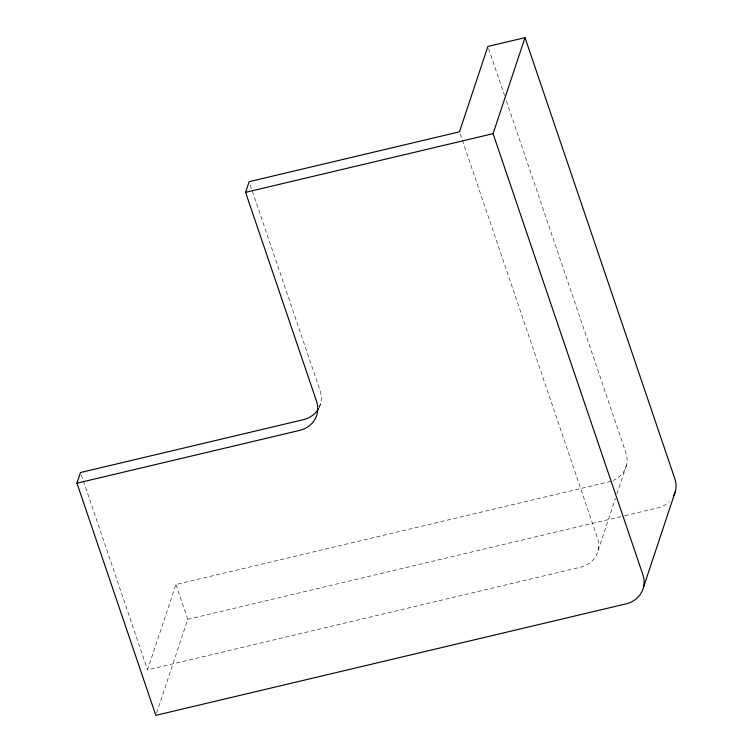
<?xml version="1.0" encoding="UTF-8"?>
<svg xmlns="http://www.w3.org/2000/svg" width="753" height="753" viewBox="0 0 753 753"><rect width="100%" height="100%" fill="white"/><g stroke="black" fill="none" stroke-linecap="round" stroke-linejoin="round"><path stroke-width="0.56" stroke-dasharray="3.77 2.82" d="M460.243 134.034L597.496 538.094A26.214 23.682 18.4 0 1 580.629 567.178L147.541 669.859L175.938 584.497L609.026 481.816A26.214 23.682 18.4 0 0 612.189 480.847M156.558 713.138L187.761 619.324L175.938 584.497M319.31 407.288L320.731 403.024M598.127 550.481L615.455 498.382M616.933 493.949L626.515 465.128M187.761 619.324L623.653 515.974M624.802 515.701L657.981 507.842A26.214 23.682 18.4 0 0 669.295 501.79M488.641 48.681L504.519 95.424M506.411 100.996L625.894 452.732A26.214 23.682 18.4 0 1 613.215 480.442M250.26 185.022L320.11 390.628A26.214 23.682 18.4 0 1 318.924 407.862M81.258 474.738L147.541 669.859"/><path stroke-width="1.13" d="M76.957 483.191L299.694 430.387A26.214 23.682 18.4 0 0 316.552 401.302L245.582 192.354L249.13 181.68L459.49 131.813L487.888 46.451L525.01 37.65L493.064 133.676L642.902 574.784A26.214 23.682 18.4 0 1 626.035 603.868L155.824 715.35L76.957 483.191L80.505 472.517L303.243 419.713A26.214 23.682 18.4 0 0 318.434 408.766M643.523 587.18L675.469 491.144M245.582 192.354L493.064 133.676M525.01 37.65L674.839 478.757A26.214 23.682 18.4 0 1 673.662 495.982"/></g></svg>
